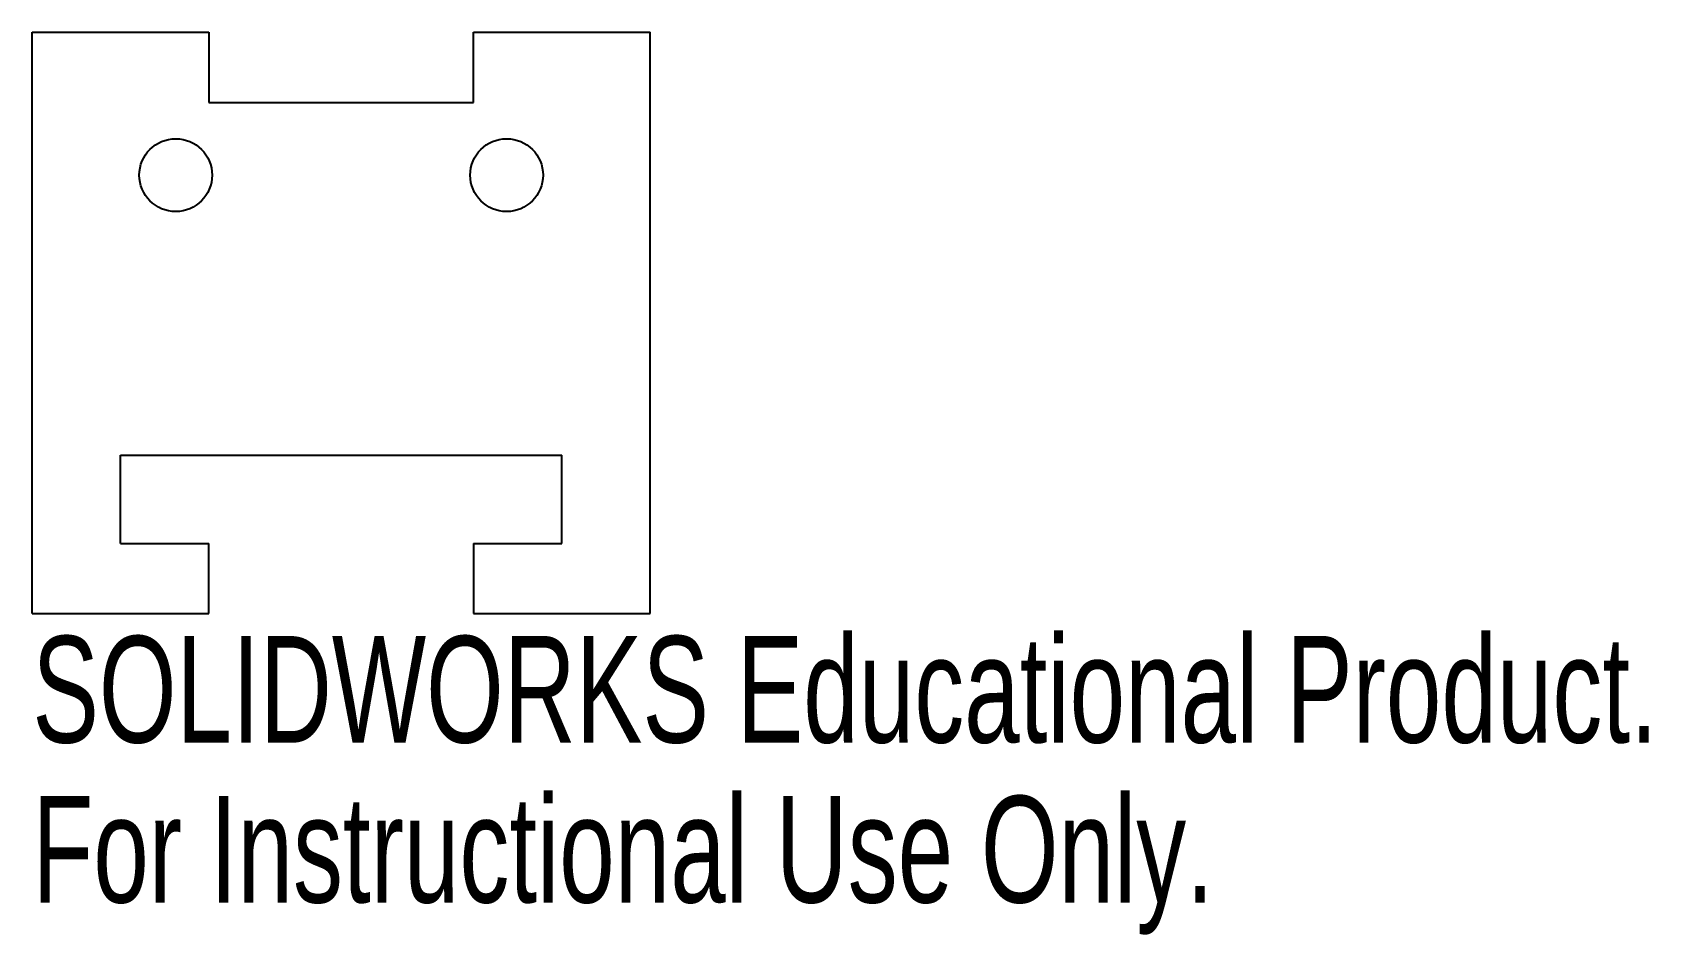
# Model space of a CAD drawing. Header units: millimetres. Extents: x -14 to 59.3, y -27.7 to 13.2.
import ezdxf

# ---------------------------------------------------------------- set-up
doc = ezdxf.new("R2010")
doc.units = ezdxf.units.MM
doc.styles.add('SLDTEXTSTYLE0', font='TXT', dxfattribs={"width": 0.7})

msp = doc.modelspace()

# ---------------------------------------------------------------- linework, layer by layer
at = {"color": 7, "linetype": 'Continuous', "lineweight": 25}
for p, q in [((-14, 13.175), (-6, 13.175)), ((-14, -13.175), (-14, 13.175)), ((-6, 13.175), (-6, 10)), ((6, 13.175), (14, 13.175)), ((6, 10), (6, 13.175)), ((14, -13.175), (14, 13.175)), ((-6, 10), (6, 10)), ((-10, -10), (-10, -6)), ((-10, -6), (10, -6)), ((10, -10), (10, -6)), ((-10, -10), (-6, -10)), ((-6, -13.175), (-6, -10)), ((6, -10), (10, -10)), ((6, -10), (6, -13.175)), ((-14, -13.175), (-6, -13.175)), ((6, -13.175), (14, -13.175))]:
    msp.add_line(p, q, dxfattribs=at)
for centre in [(-7.5, 6.7), (7.5, 6.7)]:
    msp.add_circle(centre, 1.65, dxfattribs=at)

# ---------------------------------------------------------------- texts
at = {"color": 7, "linetype": 'Continuous', "char_height": 4.83362, "attachment_point": 1, "style": 'SLDTEXTSTYLE0'}
for s, insert in [('SOLIDWORKS Educational Product.', (-14, -14.195)), ('For Instructional Use Only.', (-14, -21.445))]:
    msp.add_mtext(s, dxfattribs=dict(at, insert=insert))

doc.saveas('drawing.dxf')
